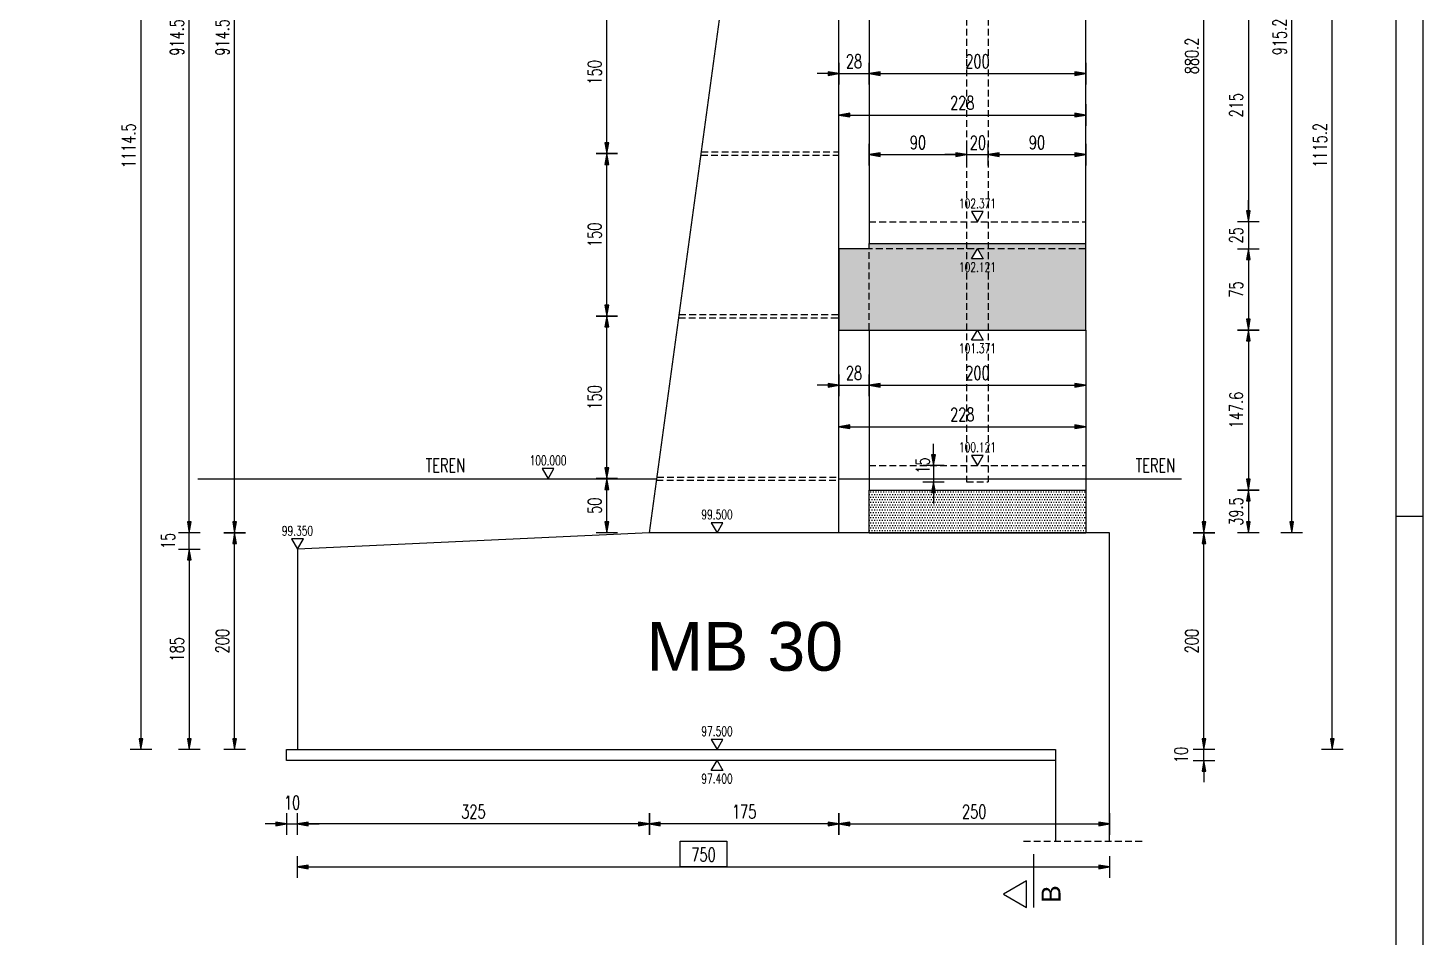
# Model space of a CAD drawing. Extents: x 5880 to 13065, y 60271 to 65757.
# Drawn here: x 11777 to 13065, y 64117 to 64956 of the extents above; entities that cross this region are included whole.
import ezdxf
from ezdxf.enums import TextEntityAlignment as Align

# ---------------------------------------------------------------- set-up
doc = ezdxf.new("R2010")
doc.units = 0
doc.header["$LTSCALE"] = 50
doc.header["$PDMODE"] = 34
doc.header["$PDSIZE"] = 5
doc.linetypes.add('HIDDEN', pattern=[9.525, 6.35, -3.175])
doc.linetypes.add('HIDDEN2', pattern=[0.1875, 0.125, -0.0625])
doc.layers.get('DEFPOINTS').update_dxf_attribs({"linetype": 'CONTINUOUS'})
for name, color, linetype in [('BETON', 7, 'CONTINUOUS'), ('BETON TANKO', 40, 'CONTINUOUS'), ('FILE', 8, 'CONTINUOUS'), ('KOTE', 4, 'CONTINUOUS'), ('NEVIDLJIVO', 9, 'HIDDEN2'), ('TANKO', 8, 'CONTINUOUS'), ('TEKST', 7, 'CONTINUOUS')]:
    doc.layers.add(name, color=color, linetype=linetype)
doc.styles.add('KOTE', font='romans.shx', dxfattribs={"width": 0.7})
doc.styles.add('NASLOV', font='ARIAL.TTF')
doc.dimstyles.new('M50', dxfattribs={"dimscale": 100, "dimtxt": 0.125, "dimasz": 0.1, "dimexe": 0.4, "dimexo": 2, "dimgap": 0.05, "dimtad": 1, "dimdec": 1, "dimrnd": 0.01, "dimdsep": 46, "dimtxsty": 'KOTE', "dimblk1": 'S', "dimblk2": 'S', "dimsah": 1, "dimcen": 0.4, "dimdle": 0.4, "dimse1": 1, "dimse2": 1, "dimclrd": 8, "dimclre": 251, "dimclrt": 4, "dimadec": 0, "dimazin": 0, "dimtfac": 1, "dimtdec": 1, "dimtmove": 2, "dimatfit": 3, "dimldrblk": 'S', "dimfxl": 0, "dimtvp": 1, "dimtolj": 1, "dimtzin": 4, "dimarcsym": 0})
pattern_1 = [(0, (0, -987.6361), (1.190625, 2.38125), [0, -2.38125])]

# ---------------------------------------------------------------- blocks, each defined once
blk = doc.blocks.new('S')
at = {"layer": 'KOTE', "color": 9}
blk.add_line((0, 1), (0, -1), dxfattribs=at)
blk.add_lwpolyline([(-1, 0.17), (-1, -0.17), (0, 0)], close=True, dxfattribs=at)
at = {"layer": 'KOTE', "color": 9, "linetype": 'ByBlock'}
blk.add_solid([(-1, 0.17), (-1, -0.17), (0, 0)], dxfattribs=at)
blk = doc.blocks.new('*D99')
at = {"layer": 'DEFPOINTS', "color": 0}
for p in [(11967.6, 64489.9), (12350.7, 64489.9), (12015.7, 64289.9)]:
    blk.add_point(p, dxfattribs=at)
at = {"layer": 'TANKO', "color": 8, "lineweight": -2}
blk.add_line((11967.6, 64299.9), (11967.6, 64479.9), dxfattribs=at)
at = {"layer": 'TANKO', "color": 8, "lineweight": -2, "xscale": 10, "yscale": 10, "zscale": 10}
for p, rotation in [((11967.6, 64489.9), 90), ((11967.6, 64289.9), 270)]:
    blk.add_blockref('S', p, dxfattribs=dict(at, rotation=rotation))
at = {"layer": 'TANKO', "color": 4, "insert": (11956.4, 64389.9), "char_height": 12.5, "attachment_point": 5, "rotation": 90, "style": 'KOTE'}
blk.add_mtext('\\A1;200', dxfattribs=at)
blk = doc.blocks.new('*D100')
at = {"layer": 'DEFPOINTS', "color": 0}
for p in [(11925.7, 64489.9), (12350.7, 64489.9), (12025.7, 64474.9)]:
    blk.add_point(p, dxfattribs=at)
at = {"layer": 'TANKO', "color": 8, "lineweight": -2}
for p, q in [((11925.7, 64499.9), (11925.7, 64509.9)), ((11925.7, 64474.9), (11925.7, 64489.9)), ((11925.7, 64464.9), (11925.7, 64454.9))]:
    blk.add_line(p, q, dxfattribs=at)
at = {"layer": 'TANKO', "color": 8, "lineweight": -2, "xscale": 10, "yscale": 10, "zscale": 10}
for p, rotation in [((11925.7, 64489.9), 270), ((11925.7, 64474.9), 90)]:
    blk.add_blockref('S', p, dxfattribs=dict(at, rotation=rotation))
at = {"layer": 'TANKO', "color": 4, "insert": (11906.1, 64482.4), "char_height": 12.5, "attachment_point": 5, "rotation": 90, "style": 'KOTE'}
blk.add_mtext('\\A1;15', dxfattribs=at)
blk = doc.blocks.new('*D104')
at = {"layer": 'DEFPOINTS', "color": 0}
for p in [(12725.7, 64289.9), (12862.9, 64289.9), (12725.7, 64279.9)]:
    blk.add_point(p, dxfattribs=at)
at = {"layer": 'TANKO', "color": 8, "lineweight": -2}
for p, q in [((12862.9, 64299.9), (12862.9, 64309.9)), ((12862.9, 64279.9), (12862.9, 64289.9)), ((12862.9, 64269.9), (12862.9, 64259.9))]:
    blk.add_line(p, q, dxfattribs=at)
at = {"layer": 'TANKO', "color": 8, "lineweight": -2, "xscale": 10, "yscale": 10, "zscale": 10}
for p, rotation in [((12862.9, 64289.9), 270), ((12862.9, 64279.9), 90)]:
    blk.add_blockref('S', p, dxfattribs=dict(at, rotation=rotation))
at = {"layer": 'TANKO', "color": 4, "insert": (12841.8, 64284.9), "char_height": 12.5, "attachment_point": 5, "rotation": 90, "style": 'KOTE'}
blk.add_mtext('\\A1;10', dxfattribs=at)
blk = doc.blocks.new('*D105')
at = {"layer": 'DEFPOINTS', "color": 0}
for p in [(12775.7, 64489.9), (12862.9, 64489.9), (12725.7, 64289.9)]:
    blk.add_point(p, dxfattribs=at)
at = {"layer": 'TANKO', "color": 8, "lineweight": -2}
blk.add_line((12862.9, 64299.9), (12862.9, 64479.9), dxfattribs=at)
at = {"layer": 'TANKO', "color": 8, "lineweight": -2, "xscale": 10, "yscale": 10, "zscale": 10}
for p, rotation in [((12862.9, 64489.9), 90), ((12862.9, 64289.9), 270)]:
    blk.add_blockref('S', p, dxfattribs=dict(at, rotation=rotation))
at = {"layer": 'TANKO', "color": 4, "insert": (12851.7, 64389.9), "char_height": 12.5, "attachment_point": 5, "rotation": 90, "style": 'KOTE'}
blk.add_mtext('\\A1;200', dxfattribs=at)
blk = doc.blocks.new('*D106')
at = {"layer": 'DEFPOINTS', "color": 0}
for p in [(12553.7, 65370.1), (12862.9, 65370.1), (12775.7, 64489.9)]:
    blk.add_point(p, dxfattribs=at)
at = {"layer": 'TANKO', "color": 8, "lineweight": -2}
blk.add_line((12862.9, 64499.9), (12862.9, 65360.1), dxfattribs=at)
at = {"layer": 'TANKO', "color": 8, "lineweight": -2, "xscale": 10, "yscale": 10, "zscale": 10}
for p, rotation in [((12862.9, 65370.1), 90), ((12862.9, 64489.9), 270)]:
    blk.add_blockref('S', p, dxfattribs=dict(at, rotation=rotation))
at = {"layer": 'TANKO', "color": 4, "insert": (12851.7, 64930), "char_height": 12.5, "attachment_point": 5, "rotation": 90, "style": 'KOTE'}
blk.add_mtext('\\A1;880.2', dxfattribs=at)
blk = doc.blocks.new('*D108')
at = {"layer": 'DEFPOINTS', "color": 0}
for p in [(12350.7, 65481.9), (12350.7, 64489.9), (12025.7, 64474.9)]:
    blk.add_point(p, dxfattribs=at)
at = {"layer": 'TANKO', "color": 8, "lineweight": -2}
blk.add_line((12035.7, 65481.9), (12340.7, 65481.9), dxfattribs=at)
at = {"layer": 'TANKO', "color": 8, "lineweight": -2, "xscale": 10, "yscale": 10, "zscale": 10, "rotation": 180}
blk.add_blockref('S', (12025.7, 65481.9), dxfattribs=at)
at = {"layer": 'TANKO', "color": 8, "lineweight": -2, "xscale": 10, "yscale": 10, "zscale": 10}
blk.add_blockref('S', (12350.7, 65481.9), dxfattribs=at)
at = {"layer": 'TANKO', "color": 4, "insert": (12188.2, 65493.1), "char_height": 12.5, "attachment_point": 5, "style": 'KOTE'}
blk.add_mtext('\\A1;325', dxfattribs=at)
blk = doc.blocks.new('*D111')
at = {"layer": 'BETON', "color": 8, "lineweight": -2}
blk.add_line((12535.7, 64221.3), (12765.7, 64221.3), dxfattribs=at)
at = {"layer": 'DEFPOINTS', "color": 0}
for p in [(12525.7, 64489.9), (12775.7, 64489.9), (12775.7, 64221.3)]:
    blk.add_point(p, dxfattribs=at)
at = {"layer": 'BETON', "color": 8, "lineweight": -2, "xscale": 10, "yscale": 10, "zscale": 10, "rotation": 180}
blk.add_blockref('S', (12525.7, 64221.3), dxfattribs=at)
at = {"layer": 'BETON', "color": 8, "lineweight": -2, "xscale": 10, "yscale": 10, "zscale": 10}
blk.add_blockref('S', (12775.7, 64221.3), dxfattribs=at)
at = {"layer": 'BETON', "color": 4, "insert": (12650.7, 64232.6), "char_height": 12.5, "attachment_point": 5, "style": 'KOTE'}
blk.add_mtext('\\A1;250', dxfattribs=at)
blk = doc.blocks.new('*D112')
at = {"layer": 'BETON', "color": 8, "lineweight": -2}
blk.add_line((12515.7, 64221.3), (12360.7, 64221.3), dxfattribs=at)
at = {"layer": 'DEFPOINTS', "color": 0}
for p in [(12350.7, 64489.9), (12525.7, 64489.9), (12350.7, 64221.3)]:
    blk.add_point(p, dxfattribs=at)
at = {"layer": 'BETON', "color": 8, "lineweight": -2, "xscale": 10, "yscale": 10, "zscale": 10, "rotation": 180}
blk.add_blockref('S', (12350.7, 64221.3), dxfattribs=at)
at = {"layer": 'BETON', "color": 8, "lineweight": -2, "xscale": 10, "yscale": 10, "zscale": 10}
blk.add_blockref('S', (12525.7, 64221.3), dxfattribs=at)
at = {"layer": 'BETON', "color": 4, "insert": (12438.2, 64232.6), "char_height": 12.5, "attachment_point": 5, "style": 'KOTE'}
blk.add_mtext('\\A1;175', dxfattribs=at)
blk = doc.blocks.new('*D113')
at = {"layer": 'DEFPOINTS', "color": 0}
for p in [(12350.7, 64489.9), (12025.7, 64474.9), (12025.7, 64221.3)]:
    blk.add_point(p, dxfattribs=at)
at = {"layer": 'TANKO', "color": 8, "lineweight": -2}
blk.add_line((12340.7, 64221.3), (12035.7, 64221.3), dxfattribs=at)
at = {"layer": 'TANKO', "color": 8, "lineweight": -2, "xscale": 10, "yscale": 10, "zscale": 10, "rotation": 180}
blk.add_blockref('S', (12025.7, 64221.3), dxfattribs=at)
at = {"layer": 'TANKO', "color": 8, "lineweight": -2, "xscale": 10, "yscale": 10, "zscale": 10}
blk.add_blockref('S', (12350.7, 64221.3), dxfattribs=at)
at = {"layer": 'TANKO', "color": 4, "insert": (12188.2, 64232.6), "char_height": 12.5, "attachment_point": 5, "style": 'KOTE'}
blk.add_mtext('\\A1;325', dxfattribs=at)
blk = doc.blocks.new('*D114')
at = {"layer": 'DEFPOINTS', "color": 0}
for p in [(12775.7, 65552.6), (12775.7, 64489.9), (12025.7, 64474.9)]:
    blk.add_point(p, dxfattribs=at)
at = {"layer": 'TANKO', "color": 8, "lineweight": -2}
blk.add_line((12035.7, 65552.6), (12765.7, 65552.6), dxfattribs=at)
at = {"layer": 'TANKO', "color": 8, "lineweight": -2, "xscale": 10, "yscale": 10, "zscale": 10, "rotation": 180}
blk.add_blockref('S', (12025.7, 65552.6), dxfattribs=at)
at = {"layer": 'TANKO', "color": 8, "lineweight": -2, "xscale": 10, "yscale": 10, "zscale": 10}
blk.add_blockref('S', (12775.7, 65552.6), dxfattribs=at)
at = {"layer": 'TANKO', "color": 4, "insert": (12400.7, 65563.8), "char_height": 12.5, "attachment_point": 5, "style": 'KOTE'}
blk.add_mtext('\\A1;750', dxfattribs=at)
blk = doc.blocks.new('GKOT')
at = {"layer": 'TANKO'}
blk.add_lwpolyline([(0, 0), (0.155, 0.268), (-0.155, 0.268)], close=True, dxfattribs=at)
at = {"layer": 'KOTE', "style": 'KOTE', "width": 0.7}
blk.add_attdef('KOTA', text='', height=0.25, dxfattribs=at).set_placement((0, 0.482), align=Align.MIDDLE)
blk = doc.blocks.new('*D117')
at = {"layer": 'DEFPOINTS', "color": 0}
for p in [(12350.7, 65481.2), (12475.7, 65404.3), (12350.7, 64489.9)]:
    blk.add_point(p, dxfattribs=at)
at = {"layer": 'TANKO', "color": 8, "lineweight": -2}
blk.add_line((12465.7, 65481.2), (12360.7, 65481.2), dxfattribs=at)
at = {"layer": 'TANKO', "color": 8, "lineweight": -2, "xscale": 10, "yscale": 10, "zscale": 10, "rotation": 180}
blk.add_blockref('S', (12350.7, 65481.2), dxfattribs=at)
at = {"layer": 'TANKO', "color": 8, "lineweight": -2, "xscale": 10, "yscale": 10, "zscale": 10}
blk.add_blockref('S', (12475.7, 65481.2), dxfattribs=at)
at = {"layer": 'TANKO', "color": 4, "insert": (12413.2, 65492.4), "char_height": 12.5, "attachment_point": 5, "style": 'KOTE'}
blk.add_mtext('\\A1;125', dxfattribs=at)
blk = doc.blocks.new('*D185')
at = {"layer": 'DEFPOINTS', "color": 0}
for p in [(12753.7, 64992), (12753.7, 64777), (12903.9, 64777)]:
    blk.add_point(p, dxfattribs=at)
at = {"layer": 'TANKO', "color": 8, "lineweight": -2}
blk.add_line((12903.9, 64982), (12903.9, 64787), dxfattribs=at)
at = {"layer": 'TANKO', "color": 8, "lineweight": -2, "xscale": 10, "yscale": 10, "zscale": 10}
for p, rotation in [((12903.9, 64992), 90), ((12903.9, 64777), 270)]:
    blk.add_blockref('S', p, dxfattribs=dict(at, rotation=rotation))
at = {"layer": 'TANKO', "color": 4, "insert": (12892.6, 64884.5), "char_height": 12.5, "attachment_point": 5, "rotation": 90, "style": 'KOTE'}
blk.add_mtext('\\A1;215', dxfattribs=at)
blk = doc.blocks.new('*D186')
at = {"layer": 'DEFPOINTS', "color": 0}
for p in [(12753.7, 64777), (12753.7, 64752), (12903.9, 64752)]:
    blk.add_point(p, dxfattribs=at)
at = {"layer": 'TANKO', "color": 8, "lineweight": -2}
for p, q in [((12903.9, 64787), (12903.9, 64797)), ((12903.9, 64777), (12903.9, 64752)), ((12903.9, 64742), (12903.9, 64732))]:
    blk.add_line(p, q, dxfattribs=at)
at = {"layer": 'TANKO', "color": 8, "lineweight": -2, "xscale": 10, "yscale": 10, "zscale": 10}
for p, rotation in [((12903.9, 64777), 270), ((12903.9, 64752), 90)]:
    blk.add_blockref('S', p, dxfattribs=dict(at, rotation=rotation))
at = {"layer": 'TANKO', "color": 4, "insert": (12892.6, 64764.5), "char_height": 12.5, "attachment_point": 5, "rotation": 90, "style": 'KOTE'}
blk.add_mtext('\\A1;25', dxfattribs=at)
blk = doc.blocks.new('*D187')
at = {"layer": 'DEFPOINTS', "color": 0}
for p in [(12753.7, 64752), (12753.7, 64677), (12903.9, 64677)]:
    blk.add_point(p, dxfattribs=at)
at = {"layer": 'TANKO', "color": 8, "lineweight": -2}
blk.add_line((12903.9, 64742), (12903.9, 64687), dxfattribs=at)
at = {"layer": 'TANKO', "color": 8, "lineweight": -2, "xscale": 10, "yscale": 10, "zscale": 10}
for p, rotation in [((12903.9, 64752), 90), ((12903.9, 64677), 270)]:
    blk.add_blockref('S', p, dxfattribs=dict(at, rotation=rotation))
at = {"layer": 'TANKO', "color": 4, "insert": (12892.6, 64714.5), "char_height": 12.5, "attachment_point": 5, "rotation": 90, "style": 'KOTE'}
blk.add_mtext('\\A1;75', dxfattribs=at)
blk = doc.blocks.new('*D188')
at = {"layer": 'DEFPOINTS', "color": 0}
for p in [(12753.7, 64677), (12753.7, 64529.4), (12903.9, 64529.4)]:
    blk.add_point(p, dxfattribs=at)
at = {"layer": 'TANKO', "color": 8, "lineweight": -2}
blk.add_line((12903.9, 64667), (12903.9, 64539.4), dxfattribs=at)
at = {"layer": 'TANKO', "color": 8, "lineweight": -2, "xscale": 10, "yscale": 10, "zscale": 10}
for p, rotation in [((12903.9, 64677), 90), ((12903.9, 64529.4), 270)]:
    blk.add_blockref('S', p, dxfattribs=dict(at, rotation=rotation))
at = {"layer": 'TANKO', "color": 4, "insert": (12892.6, 64603.2), "char_height": 12.5, "attachment_point": 5, "rotation": 90, "style": 'KOTE'}
blk.add_mtext('\\A1;147.6', dxfattribs=at)
blk = doc.blocks.new('*D189')
at = {"layer": 'DEFPOINTS', "color": 0}
for p in [(12753.7, 64529.4), (12775.7, 64489.9), (12903.9, 64489.9)]:
    blk.add_point(p, dxfattribs=at)
at = {"layer": 'TANKO', "color": 8, "lineweight": -2}
blk.add_line((12903.9, 64519.4), (12903.9, 64499.9), dxfattribs=at)
at = {"layer": 'TANKO', "color": 8, "lineweight": -2, "xscale": 10, "yscale": 10, "zscale": 10}
for p, rotation in [((12903.9, 64529.4), 90), ((12903.9, 64489.9), 270)]:
    blk.add_blockref('S', p, dxfattribs=dict(at, rotation=rotation))
at = {"layer": 'TANKO', "color": 4, "insert": (12892.6, 64509.6), "char_height": 12.5, "attachment_point": 5, "rotation": 90, "style": 'KOTE'}
blk.add_mtext('\\A1;39.5', dxfattribs=at)
blk = doc.blocks.new('*D190')
at = {"layer": 'DEFPOINTS', "color": 0}
for p in [(12753.7, 65405.1), (12944, 65405.1), (12775.7, 64489.9)]:
    blk.add_point(p, dxfattribs=at)
at = {"layer": 'TANKO', "color": 8, "lineweight": -2}
blk.add_line((12944, 64499.9), (12944, 65395.1), dxfattribs=at)
at = {"layer": 'TANKO', "color": 8, "lineweight": -2, "xscale": 10, "yscale": 10, "zscale": 10}
for p, rotation in [((12944, 65405.1), 90), ((12944, 64489.9), 270)]:
    blk.add_blockref('S', p, dxfattribs=dict(at, rotation=rotation))
at = {"layer": 'TANKO', "color": 4, "insert": (12932.8, 64947.5), "char_height": 12.5, "attachment_point": 5, "rotation": 90, "style": 'KOTE'}
blk.add_mtext('\\A1;915.2', dxfattribs=at)
blk = doc.blocks.new('*D191')
at = {"layer": 'DEFPOINTS', "color": 0}
for p in [(11967.6, 65404.3), (12475.7, 65404.3), (12350.7, 64489.9)]:
    blk.add_point(p, dxfattribs=at)
at = {"layer": 'TANKO', "color": 8, "lineweight": -2}
blk.add_line((11967.6, 64499.9), (11967.6, 65394.3), dxfattribs=at)
at = {"layer": 'TANKO', "color": 8, "lineweight": -2, "xscale": 10, "yscale": 10, "zscale": 10}
for p, rotation in [((11967.6, 65404.3), 90), ((11967.6, 64489.9), 270)]:
    blk.add_blockref('S', p, dxfattribs=dict(at, rotation=rotation))
at = {"layer": 'TANKO', "color": 4, "insert": (11956.4, 64947.1), "char_height": 12.5, "attachment_point": 5, "rotation": 90, "style": 'KOTE'}
blk.add_mtext('\\A1;914.5', dxfattribs=at)
blk = doc.blocks.new('*D192')
at = {"layer": 'DEFPOINTS', "color": 0}
for p in [(11925.7, 65404.3), (12475.7, 65404.3), (12350.7, 64489.9)]:
    blk.add_point(p, dxfattribs=at)
at = {"layer": 'TANKO', "color": 8, "lineweight": -2}
blk.add_line((11925.7, 64499.9), (11925.7, 65394.3), dxfattribs=at)
at = {"layer": 'TANKO', "color": 8, "lineweight": -2, "xscale": 10, "yscale": 10, "zscale": 10}
for p, rotation in [((11925.7, 65404.3), 90), ((11925.7, 64489.9), 270)]:
    blk.add_blockref('S', p, dxfattribs=dict(at, rotation=rotation))
at = {"layer": 'TANKO', "color": 4, "insert": (11914.4, 64947.1), "char_height": 12.5, "attachment_point": 5, "rotation": 90, "style": 'KOTE'}
blk.add_mtext('\\A1;914.5', dxfattribs=at)
blk = doc.blocks.new('*D195')
at = {"layer": 'DEFPOINTS', "color": 0}
for p in [(12553.7, 64934.2), (12553.7, 64913.7), (12525.7, 64903.5)]:
    blk.add_point(p, dxfattribs=at)
at = {"layer": 'TANKO', "color": 8, "lineweight": -2}
for p, q in [((12515.7, 64913.7), (12505.7, 64913.7)), ((12525.7, 64913.7), (12553.7, 64913.7)), ((12563.7, 64913.7), (12573.7, 64913.7))]:
    blk.add_line(p, q, dxfattribs=at)
at = {"layer": 'TANKO', "color": 8, "lineweight": -2, "xscale": 10, "yscale": 10, "zscale": 10}
blk.add_blockref('S', (12525.7, 64913.7), dxfattribs=at)
at = {"layer": 'TANKO', "color": 8, "lineweight": -2, "xscale": 10, "yscale": 10, "zscale": 10, "rotation": 180}
blk.add_blockref('S', (12553.7, 64913.7), dxfattribs=at)
at = {"layer": 'TANKO', "color": 4, "insert": (12539.7, 64925), "char_height": 12.5, "attachment_point": 5, "style": 'KOTE'}
blk.add_mtext('\\A1;28', dxfattribs=at)
blk = doc.blocks.new('*D196')
at = {"layer": 'DEFPOINTS', "color": 0}
for p in [(12553.7, 64934.2), (12753.7, 64941), (12753.7, 64913.7)]:
    blk.add_point(p, dxfattribs=at)
at = {"layer": 'TANKO', "color": 8, "lineweight": -2}
blk.add_line((12563.7, 64913.7), (12743.7, 64913.7), dxfattribs=at)
at = {"layer": 'TANKO', "color": 8, "lineweight": -2, "xscale": 10, "yscale": 10, "zscale": 10, "rotation": 180}
blk.add_blockref('S', (12553.7, 64913.7), dxfattribs=at)
at = {"layer": 'TANKO', "color": 8, "lineweight": -2, "xscale": 10, "yscale": 10, "zscale": 10}
blk.add_blockref('S', (12753.7, 64913.7), dxfattribs=at)
at = {"layer": 'TANKO', "color": 4, "insert": (12653.7, 64925), "char_height": 12.5, "attachment_point": 5, "style": 'KOTE'}
blk.add_mtext('\\A1;200', dxfattribs=at)
blk = doc.blocks.new('*D198')
at = {"layer": 'DEFPOINTS', "color": 0}
for p in [(12525.7, 64889.1), (12753.7, 64889.1), (12753.7, 64875.4)]:
    blk.add_point(p, dxfattribs=at)
at = {"layer": 'TANKO', "color": 8, "lineweight": -2}
blk.add_line((12535.7, 64875.4), (12743.7, 64875.4), dxfattribs=at)
at = {"layer": 'TANKO', "color": 8, "lineweight": -2, "xscale": 10, "yscale": 10, "zscale": 10, "rotation": 180}
blk.add_blockref('S', (12525.7, 64875.4), dxfattribs=at)
at = {"layer": 'TANKO', "color": 8, "lineweight": -2, "xscale": 10, "yscale": 10, "zscale": 10}
blk.add_blockref('S', (12753.7, 64875.4), dxfattribs=at)
at = {"layer": 'TANKO', "color": 4, "insert": (12639.7, 64886.7), "char_height": 12.5, "attachment_point": 5, "style": 'KOTE'}
blk.add_mtext('\\A1;228', dxfattribs=at)
blk = doc.blocks.new('*D199')
at = {"layer": 'DEFPOINTS', "color": 0}
for p in [(12553.7, 64646.6), (12553.7, 64626.1), (12525.7, 64615.9)]:
    blk.add_point(p, dxfattribs=at)
at = {"layer": 'TANKO', "color": 8, "lineweight": -2}
for p, q in [((12515.7, 64626.1), (12505.7, 64626.1)), ((12525.7, 64626.1), (12553.7, 64626.1)), ((12563.7, 64626.1), (12573.7, 64626.1))]:
    blk.add_line(p, q, dxfattribs=at)
at = {"layer": 'TANKO', "color": 8, "lineweight": -2, "xscale": 10, "yscale": 10, "zscale": 10}
blk.add_blockref('S', (12525.7, 64626.1), dxfattribs=at)
at = {"layer": 'TANKO', "color": 8, "lineweight": -2, "xscale": 10, "yscale": 10, "zscale": 10, "rotation": 180}
blk.add_blockref('S', (12553.7, 64626.1), dxfattribs=at)
at = {"layer": 'TANKO', "color": 4, "insert": (12539.7, 64637.4), "char_height": 12.5, "attachment_point": 5, "style": 'KOTE'}
blk.add_mtext('\\A1;28', dxfattribs=at)
blk = doc.blocks.new('*D200')
at = {"layer": 'DEFPOINTS', "color": 0}
for p in [(12753.7, 64653.4), (12553.7, 64646.6), (12753.7, 64626.1)]:
    blk.add_point(p, dxfattribs=at)
at = {"layer": 'TANKO', "color": 8, "lineweight": -2}
blk.add_line((12563.7, 64626.1), (12743.7, 64626.1), dxfattribs=at)
at = {"layer": 'TANKO', "color": 8, "lineweight": -2, "xscale": 10, "yscale": 10, "zscale": 10, "rotation": 180}
blk.add_blockref('S', (12553.7, 64626.1), dxfattribs=at)
at = {"layer": 'TANKO', "color": 8, "lineweight": -2, "xscale": 10, "yscale": 10, "zscale": 10}
blk.add_blockref('S', (12753.7, 64626.1), dxfattribs=at)
at = {"layer": 'TANKO', "color": 4, "insert": (12653.7, 64637.4), "char_height": 12.5, "attachment_point": 5, "style": 'KOTE'}
blk.add_mtext('\\A1;200', dxfattribs=at)
blk = doc.blocks.new('*D201')
at = {"layer": 'DEFPOINTS', "color": 0}
for p in [(12525.7, 64601.5), (12753.7, 64601.5), (12753.7, 64587.8)]:
    blk.add_point(p, dxfattribs=at)
at = {"layer": 'TANKO', "color": 8, "lineweight": -2}
blk.add_line((12535.7, 64587.8), (12743.7, 64587.8), dxfattribs=at)
at = {"layer": 'TANKO', "color": 8, "lineweight": -2, "xscale": 10, "yscale": 10, "zscale": 10, "rotation": 180}
blk.add_blockref('S', (12525.7, 64587.8), dxfattribs=at)
at = {"layer": 'TANKO', "color": 8, "lineweight": -2, "xscale": 10, "yscale": 10, "zscale": 10}
blk.add_blockref('S', (12753.7, 64587.8), dxfattribs=at)
at = {"layer": 'TANKO', "color": 4, "insert": (12639.7, 64599.1), "char_height": 12.5, "attachment_point": 5, "style": 'KOTE'}
blk.add_mtext('\\A1;228', dxfattribs=at)
blk = doc.blocks.new('*D202')
at = {"layer": 'DEFPOINTS', "color": 0}
for p in [(12475.7, 65516.3), (12475.7, 65404.3), (12025.7, 64474.9)]:
    blk.add_point(p, dxfattribs=at)
at = {"layer": 'TANKO', "color": 8, "lineweight": -2}
blk.add_line((12035.7, 65516.3), (12465.7, 65516.3), dxfattribs=at)
at = {"layer": 'TANKO', "color": 8, "lineweight": -2, "xscale": 10, "yscale": 10, "zscale": 10, "rotation": 180}
blk.add_blockref('S', (12025.7, 65516.3), dxfattribs=at)
at = {"layer": 'TANKO', "color": 8, "lineweight": -2, "xscale": 10, "yscale": 10, "zscale": 10}
blk.add_blockref('S', (12475.7, 65516.3), dxfattribs=at)
at = {"layer": 'TANKO', "color": 4, "insert": (12250.7, 65527.5), "char_height": 12.5, "attachment_point": 5, "style": 'KOTE'}
blk.add_mtext('\\A1;450', dxfattribs=at)
blk = doc.blocks.new('*D203')
at = {"layer": 'DEFPOINTS', "color": 0}
for p in [(12775.7, 65516.3), (12550.7, 65405.1), (12775.7, 64489.9)]:
    blk.add_point(p, dxfattribs=at)
at = {"layer": 'TANKO', "color": 8, "lineweight": -2}
blk.add_line((12560.7, 65516.3), (12765.7, 65516.3), dxfattribs=at)
at = {"layer": 'TANKO', "color": 8, "lineweight": -2, "xscale": 10, "yscale": 10, "zscale": 10, "rotation": 180}
blk.add_blockref('S', (12550.7, 65516.3), dxfattribs=at)
at = {"layer": 'TANKO', "color": 8, "lineweight": -2, "xscale": 10, "yscale": 10, "zscale": 10}
blk.add_blockref('S', (12775.7, 65516.3), dxfattribs=at)
at = {"layer": 'TANKO', "color": 4, "insert": (12663.2, 65527.5), "char_height": 12.5, "attachment_point": 5, "style": 'KOTE'}
blk.add_mtext('\\A1;225', dxfattribs=at)
blk = doc.blocks.new('*D204')
at = {"layer": 'DEFPOINTS', "color": 0}
for p in [(12775.7, 65481.2), (12753.7, 65405.1), (12775.7, 64489.9)]:
    blk.add_point(p, dxfattribs=at)
at = {"layer": 'TANKO', "color": 8, "lineweight": -2}
for p, q in [((12743.7, 65481.2), (12733.7, 65481.2)), ((12753.7, 65481.2), (12775.7, 65481.2)), ((12785.7, 65481.2), (12795.7, 65481.2))]:
    blk.add_line(p, q, dxfattribs=at)
at = {"layer": 'TANKO', "color": 8, "lineweight": -2, "xscale": 10, "yscale": 10, "zscale": 10}
blk.add_blockref('S', (12753.7, 65481.2), dxfattribs=at)
at = {"layer": 'TANKO', "color": 8, "lineweight": -2, "xscale": 10, "yscale": 10, "zscale": 10, "rotation": 180}
blk.add_blockref('S', (12775.7, 65481.2), dxfattribs=at)
at = {"layer": 'TANKO', "color": 4, "insert": (12764.7, 65494.7), "char_height": 12.5, "attachment_point": 5, "style": 'KOTE'}
blk.add_mtext('\\A1;22', dxfattribs=at)
blk = doc.blocks.new('*D208')
at = {"layer": 'DEFPOINTS', "color": 0}
for p in [(12475.7, 65404.3), (11881.1, 64289.9), (12015.7, 64289.9)]:
    blk.add_point(p, dxfattribs=at)
at = {"layer": 'TANKO', "color": 8, "lineweight": -2}
blk.add_line((11881.1, 65394.3), (11881.1, 64299.9), dxfattribs=at)
at = {"layer": 'TANKO', "color": 8, "lineweight": -2, "xscale": 10, "yscale": 10, "zscale": 10}
for p, rotation in [((11881.1, 65404.3), 90), ((11881.1, 64289.9), 270)]:
    blk.add_blockref('S', p, dxfattribs=dict(at, rotation=rotation))
at = {"layer": 'TANKO', "color": 4, "insert": (11869.8, 64847.1), "char_height": 12.5, "attachment_point": 5, "rotation": 90, "style": 'KOTE'}
blk.add_mtext('\\A1;1114.5', dxfattribs=at)
blk = doc.blocks.new('*D209')
at = {"layer": 'DEFPOINTS', "color": 0}
for p in [(12753.7, 65405.1), (12981.4, 65405.1), (12725.7, 64289.9)]:
    blk.add_point(p, dxfattribs=at)
at = {"layer": 'TANKO', "color": 8, "lineweight": -2}
blk.add_line((12981.4, 64299.9), (12981.4, 65395.1), dxfattribs=at)
at = {"layer": 'TANKO', "color": 8, "lineweight": -2, "xscale": 10, "yscale": 10, "zscale": 10}
for p, rotation in [((12981.4, 65405.1), 90), ((12981.4, 64289.9), 270)]:
    blk.add_blockref('S', p, dxfattribs=dict(at, rotation=rotation))
at = {"layer": 'TANKO', "color": 4, "insert": (12970.1, 64847.5), "char_height": 12.5, "attachment_point": 5, "rotation": 90, "style": 'KOTE'}
blk.add_mtext('\\A1;1115.2', dxfattribs=at)
blk = doc.blocks.new('*D576')
at = {"layer": 'DEFPOINTS', "color": 0}
for p in [(12025.7, 64289.9), (12015.7, 64279.9), (12025.7, 64221.3)]:
    blk.add_point(p, dxfattribs=at)
at = {"layer": 'TANKO', "color": 8, "lineweight": -2}
for p, q in [((12005.7, 64221.3), (11995.7, 64221.3)), ((12015.7, 64221.3), (12025.7, 64221.3)), ((12035.7, 64221.3), (12045.7, 64221.3))]:
    blk.add_line(p, q, dxfattribs=at)
at = {"layer": 'TANKO', "color": 8, "lineweight": -2, "xscale": 10, "yscale": 10, "zscale": 10}
blk.add_blockref('S', (12015.7, 64221.3), dxfattribs=at)
at = {"layer": 'TANKO', "color": 8, "lineweight": -2, "xscale": 10, "yscale": 10, "zscale": 10, "rotation": 180}
blk.add_blockref('S', (12025.7, 64221.3), dxfattribs=at)
at = {"layer": 'TANKO', "color": 4, "insert": (12020.7, 64240.8), "char_height": 12.5, "attachment_point": 5, "style": 'KOTE'}
blk.add_mtext('\\A1;10', dxfattribs=at)
blk = doc.blocks.new('*D577')
at = {"layer": 'DEFPOINTS', "color": 0}
for p in [(12025.7, 64289.9), (12775.7, 64205), (12775.7, 64181.5)]:
    blk.add_point(p, dxfattribs=at)
at = {"layer": 'TANKO', "color": 8, "lineweight": -2}
blk.add_line((12035.7, 64181.5), (12765.7, 64181.5), dxfattribs=at)
at = {"layer": 'TANKO', "color": 8, "lineweight": -2, "xscale": 10, "yscale": 10, "zscale": 10, "rotation": 180}
blk.add_blockref('S', (12025.7, 64181.5), dxfattribs=at)
at = {"layer": 'TANKO', "color": 8, "lineweight": -2, "xscale": 10, "yscale": 10, "zscale": 10}
blk.add_blockref('S', (12775.7, 64181.5), dxfattribs=at)
at = {"layer": 'TANKO', "color": 4, "insert": (12400.7, 64192.8), "char_height": 12.5, "attachment_point": 5, "style": 'KOTE'}
blk.add_mtext('\\A1;750', dxfattribs=at)
blk = doc.blocks.new('*D578')
at = {"layer": 'DEFPOINTS', "color": 0}
for p in [(12025.7, 64474.9), (11925.7, 64289.9), (12015.7, 64289.9)]:
    blk.add_point(p, dxfattribs=at)
at = {"layer": 'TANKO', "color": 8, "lineweight": -2}
blk.add_line((11925.7, 64464.9), (11925.7, 64299.9), dxfattribs=at)
at = {"layer": 'TANKO', "color": 8, "lineweight": -2, "xscale": 10, "yscale": 10, "zscale": 10}
for p, rotation in [((11925.7, 64474.9), 90), ((11925.7, 64289.9), 270)]:
    blk.add_blockref('S', p, dxfattribs=dict(at, rotation=rotation))
at = {"layer": 'TANKO', "color": 4, "insert": (11914.4, 64382.4), "char_height": 12.5, "attachment_point": 5, "rotation": 90, "style": 'KOTE'}
blk.add_mtext('\\A1;185', dxfattribs=at)
blk = doc.blocks.new('*D605')
at = {"layer": 'DEFPOINTS', "color": 0}
for p in [(12553.7, 64847.2), (12643.7, 64847.2), (12643.7, 64838.9)]:
    blk.add_point(p, dxfattribs=at)
at = {"layer": 'TANKO', "color": 8, "lineweight": -2}
blk.add_line((12563.7, 64838.9), (12633.7, 64838.9), dxfattribs=at)
at = {"layer": 'TANKO', "color": 8, "lineweight": -2, "xscale": 10, "yscale": 10, "zscale": 10, "rotation": 180}
blk.add_blockref('S', (12553.7, 64838.9), dxfattribs=at)
at = {"layer": 'TANKO', "color": 8, "lineweight": -2, "xscale": 10, "yscale": 10, "zscale": 10}
blk.add_blockref('S', (12643.7, 64838.9), dxfattribs=at)
at = {"layer": 'TANKO', "color": 4, "insert": (12598.7, 64850.1), "char_height": 12.5, "attachment_point": 5, "style": 'KOTE'}
blk.add_mtext('\\A1;90', dxfattribs=at)
blk = doc.blocks.new('*D606')
at = {"layer": 'DEFPOINTS', "color": 0}
for p in [(12643.7, 64847.2), (12663.7, 64838.9), (12663.7, 64838.9)]:
    blk.add_point(p, dxfattribs=at)
at = {"layer": 'TANKO', "color": 8, "lineweight": -2}
for p, q in [((12633.7, 64838.9), (12623.7, 64838.9)), ((12643.7, 64838.9), (12663.7, 64838.9)), ((12673.7, 64838.9), (12683.7, 64838.9))]:
    blk.add_line(p, q, dxfattribs=at)
at = {"layer": 'TANKO', "color": 8, "lineweight": -2, "xscale": 10, "yscale": 10, "zscale": 10}
blk.add_blockref('S', (12643.7, 64838.9), dxfattribs=at)
at = {"layer": 'TANKO', "color": 8, "lineweight": -2, "xscale": 10, "yscale": 10, "zscale": 10, "rotation": 180}
blk.add_blockref('S', (12663.7, 64838.9), dxfattribs=at)
at = {"layer": 'TANKO', "color": 4, "insert": (12654.1, 64850), "char_height": 12.5, "attachment_point": 5, "style": 'KOTE'}
blk.add_mtext('\\A1;20', dxfattribs=at)
blk = doc.blocks.new('*D607')
at = {"layer": 'DEFPOINTS', "color": 0}
for p in [(12663.7, 64838.9), (12753.7, 64838.9), (12753.7, 64838.9)]:
    blk.add_point(p, dxfattribs=at)
at = {"layer": 'TANKO', "color": 8, "lineweight": -2}
blk.add_line((12673.7, 64838.9), (12743.7, 64838.9), dxfattribs=at)
at = {"layer": 'TANKO', "color": 8, "lineweight": -2, "xscale": 10, "yscale": 10, "zscale": 10, "rotation": 180}
blk.add_blockref('S', (12663.7, 64838.9), dxfattribs=at)
at = {"layer": 'TANKO', "color": 8, "lineweight": -2, "xscale": 10, "yscale": 10, "zscale": 10}
blk.add_blockref('S', (12753.7, 64838.9), dxfattribs=at)
at = {"layer": 'TANKO', "color": 4, "insert": (12708.7, 64850.1), "char_height": 12.5, "attachment_point": 5, "style": 'KOTE'}
blk.add_mtext('\\A1;90', dxfattribs=at)
blk = doc.blocks.new('*D608')
at = {"layer": 'DEFPOINTS', "color": 0}
for p in [(12643.7, 64552), (12613.1, 64537), (12643.7, 64537)]:
    blk.add_point(p, dxfattribs=at)
at = {"layer": 'TANKO', "color": 8, "lineweight": -2}
for p, q in [((12613.1, 64562), (12613.1, 64572)), ((12613.1, 64552), (12613.1, 64537)), ((12613.1, 64527), (12613.1, 64517))]:
    blk.add_line(p, q, dxfattribs=at)
at = {"layer": 'TANKO', "color": 8, "lineweight": -2, "xscale": 10, "yscale": 10, "zscale": 10}
for p, rotation in [((12613.1, 64552), 270), ((12613.1, 64537), 90)]:
    blk.add_blockref('S', p, dxfattribs=dict(at, rotation=rotation))
at = {"layer": 'TANKO', "color": 4, "insert": (12603.1, 64552), "char_height": 12.5, "attachment_point": 5, "rotation": 90, "style": 'KOTE'}
blk.add_mtext('\\A1;15', dxfattribs=at)
blk = doc.blocks.new('*D610')
at = {"layer": 'DEFPOINTS', "color": 0}
for p in [(12311.4, 64539.9), (12357.5, 64539.9), (12350.7, 64489.9)]:
    blk.add_point(p, dxfattribs=at)
at = {"layer": 'TANKO', "color": 8, "lineweight": -2}
blk.add_line((12311.4, 64499.9), (12311.4, 64529.9), dxfattribs=at)
at = {"layer": 'TANKO', "color": 8, "lineweight": -2, "xscale": 10, "yscale": 10, "zscale": 10}
for p, rotation in [((12311.4, 64539.9), 90), ((12311.4, 64489.9), 270)]:
    blk.add_blockref('S', p, dxfattribs=dict(at, rotation=rotation))
at = {"layer": 'TANKO', "color": 4, "insert": (12300.1, 64514.9), "char_height": 12.5, "attachment_point": 5, "rotation": 90, "style": 'KOTE'}
blk.add_mtext('\\A1;50', dxfattribs=at)
blk = doc.blocks.new('*D611')
at = {"layer": 'DEFPOINTS', "color": 0}
for p in [(12311.4, 64689.9), (12377.8, 64689.9), (12357.5, 64539.9)]:
    blk.add_point(p, dxfattribs=at)
at = {"layer": 'TANKO', "color": 8, "lineweight": -2}
blk.add_line((12311.4, 64549.9), (12311.4, 64679.9), dxfattribs=at)
at = {"layer": 'TANKO', "color": 8, "lineweight": -2, "xscale": 10, "yscale": 10, "zscale": 10}
for p, rotation in [((12311.4, 64689.9), 90), ((12311.4, 64539.9), 270)]:
    blk.add_blockref('S', p, dxfattribs=dict(at, rotation=rotation))
at = {"layer": 'TANKO', "color": 4, "insert": (12300.1, 64614.9), "char_height": 12.5, "attachment_point": 5, "rotation": 90, "style": 'KOTE'}
blk.add_mtext('\\A1;150', dxfattribs=at)
blk = doc.blocks.new('*D612')
at = {"layer": 'DEFPOINTS', "color": 0}
for p in [(12311.4, 64839.9), (12398.5, 64839.9), (12377.8, 64689.9)]:
    blk.add_point(p, dxfattribs=at)
at = {"layer": 'TANKO', "color": 8, "lineweight": -2}
blk.add_line((12311.4, 64699.9), (12311.4, 64829.9), dxfattribs=at)
at = {"layer": 'TANKO', "color": 8, "lineweight": -2, "xscale": 10, "yscale": 10, "zscale": 10}
for p, rotation in [((12311.4, 64839.9), 90), ((12311.4, 64689.9), 270)]:
    blk.add_blockref('S', p, dxfattribs=dict(at, rotation=rotation))
at = {"layer": 'TANKO', "color": 4, "insert": (12300.1, 64764.9), "char_height": 12.5, "attachment_point": 5, "rotation": 90, "style": 'KOTE'}
blk.add_mtext('\\A1;150', dxfattribs=at)
blk = doc.blocks.new('*D613')
at = {"layer": 'DEFPOINTS', "color": 0}
for p in [(12311.4, 64989.9), (12419, 64989.9), (12398.5, 64839.9)]:
    blk.add_point(p, dxfattribs=at)
at = {"layer": 'TANKO', "color": 8, "lineweight": -2}
blk.add_line((12311.4, 64849.9), (12311.4, 64979.9), dxfattribs=at)
at = {"layer": 'TANKO', "color": 8, "lineweight": -2, "xscale": 10, "yscale": 10, "zscale": 10}
for p, rotation in [((12311.4, 64989.9), 90), ((12311.4, 64839.9), 270)]:
    blk.add_blockref('S', p, dxfattribs=dict(at, rotation=rotation))
at = {"layer": 'TANKO', "color": 4, "insert": (12300.1, 64914.9), "char_height": 12.5, "attachment_point": 5, "rotation": 90, "style": 'KOTE'}
blk.add_mtext('\\A1;150', dxfattribs=at)

msp = doc.modelspace()

# ---------------------------------------------------------------- hatches: boundary and pattern name
at = {"layer": 'TANKO'}
h = msp.add_hatch(dxfattribs=at)
h.set_pattern_fill('DOTS', color=256, scale=1.5, style=0)
h.set_pattern_definition(pattern_1)
edge = h.paths.add_edge_path(flags=16)
edge.add_line((12653.68, 64751.98), (12659.09, 64742.61))
edge.add_line((12659.09, 64742.61), (12648.27, 64742.61))
h.paths.add_polyline_path([(12634.72, 64728.56), (12672.64, 64728.56), (12672.64, 64741.68), (12634.72, 64741.68)], flags=24)
h.paths.add_polyline_path([(12525.68, 64751.98), (12525.68, 64676.98), (12753.68, 64676.98), (12753.68, 64756.86), (12553.68, 64756.86), (12553.68, 64751.98)])
h = msp.add_hatch(dxfattribs=at)
h.set_pattern_fill('DOTS', color=256, scale=1.5, style=0)
h.set_pattern_definition(pattern_1)
h.paths.add_polyline_path([(12553.68, 64489.86), (12753.68, 64489.86), (12753.68, 64529.36), (12553.68, 64529.36)])

# ---------------------------------------------------------------- linework, layer by layer
at = {"layer": 'BETON'}
for p, q in [((12350.68, 64489.86), (12475.68, 65404.3)), ((12525.68, 64489.86), (12525.68, 65305.05)), ((12553.68, 64751.98), (12525.68, 64751.98)), ((12525.68, 64751.98), (12525.68, 64676.98)), ((12553.68, 64756.86), (12753.68, 64756.86)), ((12553.68, 64751.98), (12553.68, 64756.86)), ((12753.68, 64676.98), (12753.68, 64756.86)), ((12525.68, 64676.98), (12753.68, 64676.98)), ((12553.68, 64529.36), (12753.68, 64529.36)), ((12553.68, 64489.86), (12553.68, 64529.36)), ((12753.68, 64529.36), (12753.68, 64489.86)), ((12350.68, 64489.86), (12025.68, 64474.86)), ((12525.68, 64489.86), (12350.68, 64489.86)), ((12775.68, 64489.86), (12525.68, 64489.86)), ((12553.68, 64489.86), (12753.68, 64489.86)), ((12775.68, 64204.98), (12775.68, 64489.86)), ((12025.68, 64474.86), (12025.68, 64289.86)), ((12025.68, 64289.86), (12725.68, 64289.86)), ((12725.68, 64289.86), (12725.68, 64204.98))]:
    msp.add_line(p, q, dxfattribs=at)
at = {"layer": 'BETON', "color": 84}
for p, q in [((11933.7, 64539.86), (12357.52, 64539.86)), ((12525.68, 64539.86), (12842.1, 64539.86))]:
    msp.add_line(p, q, dxfattribs=at)
at = {"layer": 'BETON'}
for points in [[(5965.91, 63020.31), (13065.28, 63020.31), (13065.28, 65757.1), (5965.91, 65757.1)], [(6090.91, 63045.31), (13040.28, 63045.31), (13040.28, 65732.1), (6090.91, 65732.1)]]:
    msp.add_lwpolyline(points, close=True, dxfattribs=at)
at = {"layer": 'BETON TANKO'}
for p, q in [((12553.68, 64991.98), (12553.68, 64756.86)), ((12753.68, 64756.86), (12753.68, 64991.98)), ((12553.68, 64676.98), (12553.68, 64529.36)), ((12753.68, 64676.98), (12753.68, 64529.36)), ((12015.68, 64279.86), (12015.68, 64289.86)), ((12015.68, 64289.86), (12025.68, 64289.86)), ((12725.68, 64279.86), (12015.68, 64279.86))]:
    msp.add_line(p, q, dxfattribs=at)
msp.add_lwpolyline([(12422.3, 64205.34), (12422.3, 64181.5), (12379.06, 64181.5), (12379.06, 64205.34)], close=True, dxfattribs=at)
at = {"layer": 'FILE'}
msp.add_line((13040.28, 64505.31), (13065.28, 64505.31), dxfattribs=at)
at = {"layer": 'NEVIDLJIVO'}
for p, q in [((12643.68, 65405.05), (12643.68, 64536.98)), ((12663.68, 65405.05), (12663.68, 64536.98)), ((12398.73, 64841.36), (12525.68, 64841.36)), ((12398.32, 64838.36), (12525.68, 64838.36)), ((12553.68, 64776.98), (12753.68, 64776.98)), ((12753.68, 64751.98), (12553.68, 64751.98)), ((12553.68, 64676.98), (12553.68, 64751.98)), ((12377.81, 64688.36), (12525.68, 64688.36)), ((12378.22, 64691.36), (12525.68, 64691.36)), ((12553.68, 64551.98), (12753.68, 64551.98)), ((12357.31, 64538.36), (12525.68, 64538.36)), ((12357.72, 64541.36), (12525.68, 64541.36)), ((12643.68, 64536.98), (12663.68, 64536.98)), ((12805.68, 64204.98), (12695.68, 64204.98))]:
    msp.add_line(p, q, dxfattribs=at)
at = {"layer": 'TEKST', "linetype": 'HIDDEN'}
msp.add_line((12705.92, 64144.17), (12705.92, 64193.17), dxfattribs=at)
at = {"layer": 'TEKST'}
msp.add_lwpolyline([(12698.92, 64144.17), (12698.92, 64168.67), (12677.71, 64156.42)], close=True, dxfattribs=at)

# ---------------------------------------------------------------- block references
at = {"layer": 'TANKO', "xscale": 35, "yscale": 35, "zscale": 35}
for p, values in [((12653.68, 64776.98), {'KOTA': '102.371'}), ((12653.68, 64551.98), {'KOTA': '100.121'}), ((12257.09, 64539.86), {'KOTA': '100.000'}), ((12413.18, 64489.86), {'KOTA': '99.500'}), ((12025.68, 64474.86), {'KOTA': '99.350'}), ((12413.18, 64289.86), {'KOTA': '97.500'})]:
    msp.add_blockref('GKOT', p, dxfattribs=at).add_auto_attribs(values)
at = {"layer": 'TANKO'}
ref = msp.add_blockref('GKOT', (12653.68, 64751.98), dxfattribs=dict(at, xscale=-35, yscale=35, zscale=35, rotation=180))
ref.add_attrib('KOTA', '102.121', dxfattribs={"layer": 'KOTE', "height": 8.75, "style": 'KOTE', "width": 0.7}).set_placement((12653.68, 64735.12), align=Align.MIDDLE)
ref = msp.add_blockref('GKOT', (12653.68, 64676.98), dxfattribs=dict(at, xscale=-35, yscale=35, zscale=35, rotation=180))
ref.add_attrib('KOTA', '101.371', dxfattribs={"layer": 'KOTE', "height": 8.75, "style": 'KOTE', "width": 0.7}).set_placement((12653.68, 64660.12), align=Align.MIDDLE)
ref = msp.add_blockref('GKOT', (12413.18, 64279.86), dxfattribs=dict(at, xscale=-35, yscale=35, zscale=35, rotation=180))
ref.add_attrib('KOTA', '97.400', dxfattribs={"layer": 'KOTE', "height": 8.75, "style": 'KOTE', "width": 0.7}).set_placement((12413.18, 64262.99), align=Align.MIDDLE)

# ---------------------------------------------------------------- texts
at = {"layer": 'KOTE', "style": 'KOTE', "width": 0.7}
for p in [(12162.27, 64552.14), (12818, 64552.14)]:
    msp.add_text('TEREN', height=12.5, dxfattribs=at).set_placement(p, align=Align.MIDDLE)
at = {"layer": 'TEKST', "style": 'NASLOV'}
msp.add_text('MB 30', height=45, dxfattribs=at).set_placement((12438.77, 64385.1), align=Align.MIDDLE)
msp.add_text('B', height=17.5, rotation=90, dxfattribs=at).set_placement((12721.67, 64156.42), align=Align.MIDDLE)

# ---------------------------------------------------------------- dimensions: what is measured, and where the dimension line sits
at = {"layer": 'BETON'}
for base, p2, picture, middle in [((12350.68, 64221.34), (12350.68, 64489.86), '*D112', (12438.18, 64232.59)), ((12775.68, 64221.34), (12775.68, 64489.86), '*D111', (12650.68, 64232.59))]:
    dim = msp.add_linear_dim(base=base, p1=(12525.68, 64489.86), p2=p2, dimstyle='M50', dxfattribs=at)
    dim.commit()
    dim.dimension.update_dxf_attribs({"geometry": picture, "text_midpoint": middle})
at = {"layer": 'TANKO'}
for base, p1, p2, picture, middle in [((12775.68, 65552.58), (12025.68, 64474.86), (12775.68, 64489.86), '*D114', (12400.68, 65563.83)), ((12475.68, 65516.26), (12025.68, 64474.86), (12475.68, 65404.3), '*D202', (12250.68, 65527.51)), ((12775.68, 65516.26), (12550.68, 65405.05), (12775.68, 64489.86), '*D203', (12663.18, 65527.51)), ((12350.68, 65481.87), (12025.68, 64474.86), (12350.68, 64489.86), '*D108', (12188.18, 65493.12)), ((12350.68, 65481.19), (12475.68, 65404.3), (12350.68, 64489.86), '*D117', (12413.18, 65492.44)), ((12553.68, 64913.74), (12525.68, 64903.52), (12553.68, 64934.24), '*D195', (12539.68, 64924.99)), ((12753.68, 64913.74), (12553.68, 64934.24), (12753.68, 64940.96), '*D196', (12653.68, 64924.99)), ((12753.68, 64875.43), (12525.68, 64889.12), (12753.68, 64889.12), '*D198', (12639.68, 64886.68)), ((12643.68, 64838.89), (12553.68, 64847.24), (12643.68, 64847.24), '*D605', (12598.68, 64850.14)), ((12753.68, 64838.89), (12663.68, 64838.89), (12753.68, 64838.89), '*D607', (12708.68, 64850.14)), ((12753.68, 64626.15), (12553.68, 64646.65), (12753.68, 64653.38), '*D200', (12653.68, 64637.4)), ((12553.68, 64626.15), (12525.68, 64615.94), (12553.68, 64646.65), '*D199', (12539.68, 64637.4)), ((12753.68, 64587.85), (12525.68, 64601.53), (12753.68, 64601.53), '*D201', (12639.68, 64599.1)), ((12025.68, 64221.34), (12350.68, 64489.86), (12025.68, 64474.86), '*D113', (12188.18, 64232.59)), ((12775.68, 64181.5), (12025.68, 64289.86), (12775.68, 64204.98), '*D577', (12400.68, 64192.75))]:
    dim = msp.add_linear_dim(base=base, p1=p1, p2=p2, dimstyle='M50', dxfattribs=at)
    dim.commit()
    dim.dimension.update_dxf_attribs({"geometry": picture, "text_midpoint": middle})
for base, p1, p2, picture, middle in [((12775.68, 65481.19), (12753.68, 65405.05), (12775.68, 64489.86), '*D204', (12764.68, 65494.72)), ((12663.68, 64838.89), (12643.68, 64847.24), (12663.68, 64838.89), '*D606', (12654.14, 64850.03)), ((12025.68, 64221.34), (12015.68, 64279.86), (12025.68, 64289.86), '*D576', (12020.68, 64240.76))]:
    dim = msp.add_linear_dim(base=base, p1=p1, p2=p2, dimstyle='M50', dxfattribs=at)
    dim.commit()
    dim.dimension.update_dxf_attribs({"geometry": picture, "text_midpoint": middle, "dimtype": 160})
for base, p1, p2, picture, middle in [((11881.06, 64289.86), (12475.68, 65404.3), (12015.68, 64289.86), '*D208', (11869.81, 64847.08)), ((11925.66, 65404.3), (12350.68, 64489.86), (12475.68, 65404.3), '*D192', (11914.41, 64947.08)), ((11967.64, 65404.3), (12350.68, 64489.86), (12475.68, 65404.3), '*D191', (11956.39, 64947.08)), ((12981.37, 65405.05), (12725.68, 64289.86), (12753.68, 65405.05), '*D209', (12970.12, 64847.45)), ((12944.05, 65405.05), (12775.68, 64489.86), (12753.68, 65405.05), '*D190', (12932.8, 64947.45)), ((12862.91, 65370.05), (12775.68, 64489.86), (12553.68, 65370.05), '*D106', (12851.66, 64929.95)), ((12311.35, 64989.86), (12398.52, 64839.86), (12419.03, 64989.86), '*D613', (12300.1, 64914.86)), ((12903.9, 64776.98), (12753.68, 64991.98), (12753.68, 64776.98), '*D185', (12892.65, 64884.48)), ((12311.35, 64839.86), (12377.81, 64689.86), (12398.52, 64839.86), '*D612', (12300.1, 64764.86)), ((12903.9, 64751.98), (12753.68, 64776.98), (12753.68, 64751.98), '*D186', (12892.65, 64764.48)), ((12903.9, 64676.98), (12753.68, 64751.98), (12753.68, 64676.98), '*D187', (12892.65, 64714.48)), ((12311.35, 64689.86), (12357.52, 64539.86), (12377.81, 64689.86), '*D611', (12300.1, 64614.86)), ((12903.9, 64529.36), (12753.68, 64676.98), (12753.68, 64529.36), '*D188', (12892.65, 64603.17)), ((12311.35, 64539.86), (12350.68, 64489.86), (12357.52, 64539.86), '*D610', (12300.1, 64514.86)), ((12903.9, 64489.86), (12753.68, 64529.36), (12775.68, 64489.86), '*D189', (12892.65, 64509.61)), ((11967.64, 64489.86), (12015.68, 64289.86), (12350.68, 64489.86), '*D99', (11956.39, 64389.86)), ((12862.91, 64489.86), (12725.68, 64289.86), (12775.68, 64489.86), '*D105', (12851.66, 64389.86)), ((11925.66, 64289.86), (12025.68, 64474.86), (12015.68, 64289.86), '*D578', (11914.41, 64382.36))]:
    dim = msp.add_linear_dim(base=base, p1=p1, p2=p2, angle=90, dimstyle='M50', dxfattribs=at)
    dim.commit()
    dim.dimension.update_dxf_attribs({"geometry": picture, "text_midpoint": middle})
for base, p1, p2, picture, middle in [((12613.08, 64536.98), (12643.68, 64551.98), (12643.68, 64536.98), '*D608', (12603.08, 64551.98)), ((11925.66, 64489.86), (12025.68, 64474.86), (12350.68, 64489.86), '*D100', (11906.13, 64482.36)), ((12862.91, 64289.86), (12725.68, 64279.86), (12725.68, 64289.86), '*D104', (12841.84, 64284.86))]:
    dim = msp.add_linear_dim(base=base, p1=p1, p2=p2, angle=90, dimstyle='M50', dxfattribs=at)
    dim.commit()
    dim.dimension.update_dxf_attribs({"geometry": picture, "text_midpoint": middle, "dimtype": 160})

doc.saveas('drawing.dxf')
